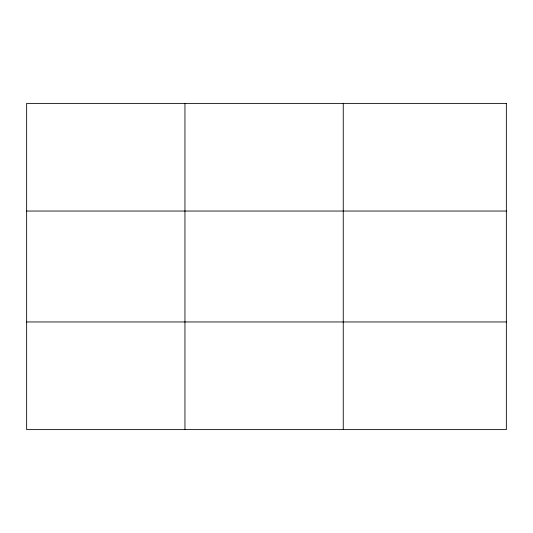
<?xml version="1.0" encoding="UTF-8"?>
<svg xmlns="http://www.w3.org/2000/svg" width="533" height="533" viewBox="0 0 533 533"><rect width="100%" height="100%" fill="white"/><g stroke="black" fill="none" stroke-linecap="round" stroke-linejoin="round"><path stroke-width="0.8" d="M184.951 429.611L184.951 103.389M343.252 429.611L343.252 103.389M26.65 211.041L506.35 211.041M26.65 321.959L506.35 321.959M506.35 103.389L506.35 429.611L26.65 429.611L26.65 103.389L506.35 103.389"/></g></svg>
